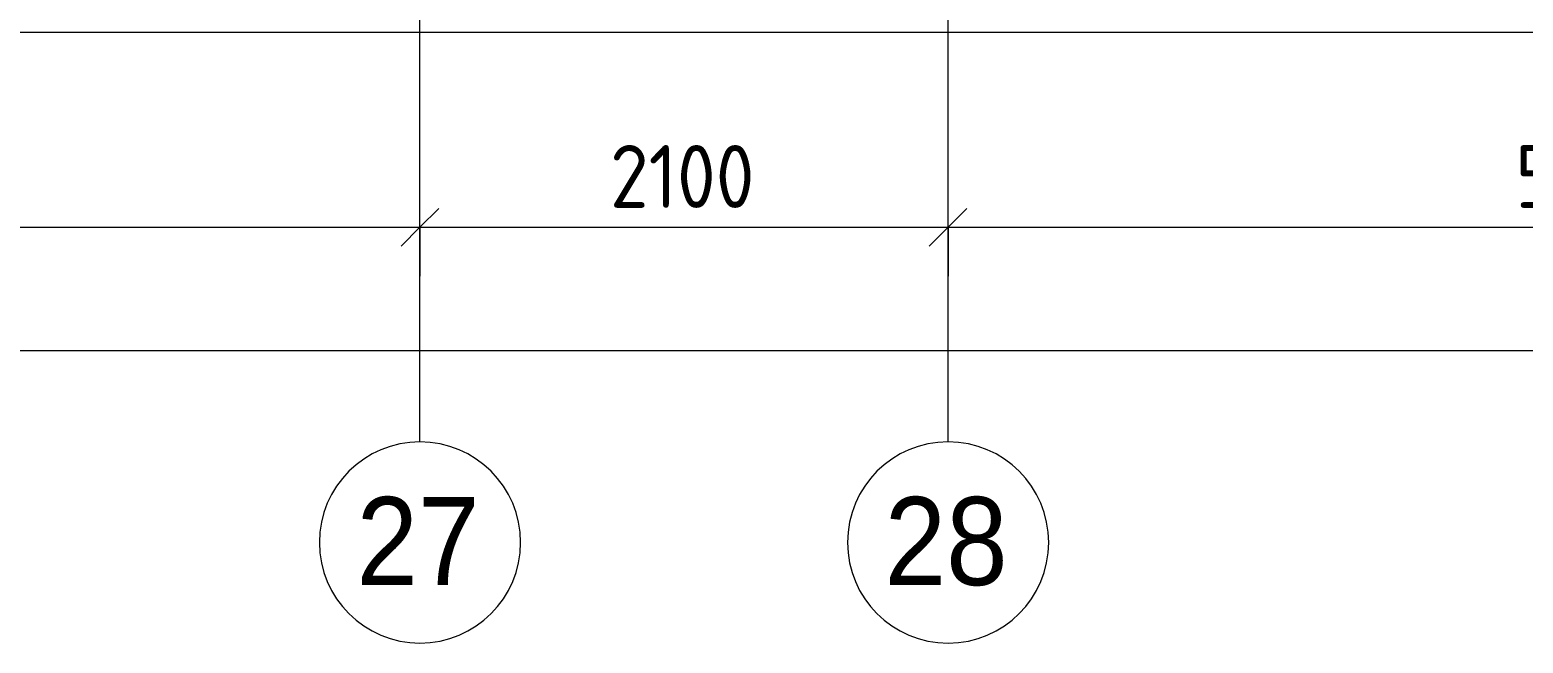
# Model space of a CAD drawing. Header units: millimetres. Extents: x 81671 to 282875, y -8553 to 29000.
# Drawn here: x 97059 to 102997, y -2706 to -269 of the extents above; entities that cross this region are included whole.
import ezdxf

# ---------------------------------------------------------------- set-up
doc = ezdxf.new("R2010")
doc.units = ezdxf.units.MM
for name, color, linetype, lineweight in [('A-ANNO-DIMS', 7, 'Continuous', 9), ('A-ANNO-DIMS-100', 7, 'Continuous', 9), ('A-WALL', 7, 'Continuous', 9), ('Оси', 7, 'Continuous', 9), ('Оси-1', 7, 'Continuous', 20)]:
    doc.layers.add(name, color=color, linetype=linetype, lineweight=lineweight)
doc.styles.add('Arial', font='arial.ttf', dxfattribs={"width": 0.9, "height": 350})
doc.styles.add('ISOCPEUR', font='isocpeur.ttf', dxfattribs={"width": 0.9, "height": 250})
doc.dimstyles.new('ISO-2_5_0_9К_БОЛЬШОЙ', dxfattribs={"dimscale": 304.8, "dimtxt": 248.995294, "dimasz": 0.492126, "dimexe": 0.393701, "dimexo": 0.984252, "dimgap": 0, "dimtad": 1, "dimdec": 0, "dimrnd": 10, "dimzin": 0, "dimdsep": 46, "dimtxsty": 'ISOCPEUR', "dimblk1": 'OBLIQUE', "dimblk2": 'OBLIQUE', "dimsah": 1, "dimcen": 0.09, "dimdle": 0.393701, "dimazin": 0, "dimtfac": 1, "dimtdec": 4, "dimtix": 1, "dimtmove": 0, "dimatfit": 3, "dimfxl": 1, "dimtvp": 1, "dimtolj": 1, "dimtzin": 0, "dimarcsym": 2})

# ---------------------------------------------------------------- blocks, each defined once
blk = doc.blocks.new('Ось сетки - D8-29747960-План отделки полов с раскладкой материалов 1 этажа в осях 23_1-33')
at = {"layer": 'Оси-1'}
for start, end in [(360, 180), (180, 360)]:
    blk.add_arc((0, 0), 4, start, end, dxfattribs=at)
blk = doc.blocks.new('DIMBLOCK5-План отделки полов с раскладкой материалов 1 этажа в осях 23_1-33')
at = {"layer": 'A-ANNO-DIMS-100'}
for p, q in [((94660, -1247.2), (94660, -933.3)), ((98610, -1247.2), (98610, -933.3)), ((94660, -1053.3), (98610, -1053.3)), ((94660, -1053.3), (94660, -1247.2)), ((98610, -1053.3), (98610, -1247.2))]:
    blk.add_line(p, q, dxfattribs=at)
at = {"layer": 'A-ANNO-DIMS-100', "lineweight": 20}
for p, q in [((94660, -1053.3), (94735, -978.3)), ((98610, -1053.3), (98685, -978.3)), ((94660, -1053.3), (94585, -1128.3)), ((98610, -1053.3), (98535, -1128.3))]:
    blk.add_line(p, q, dxfattribs=at)
at = {"layer": 'A-ANNO-DIMS-100', "color": 0, "insert": (96319, -726.6), "char_height": 250, "width": 758.478, "attachment_point": 1, "line_spacing_factor": 1.149209, "style": 'ISOCPEUR'}
blk.add_mtext('3950', dxfattribs=at)
blk = doc.blocks.new('_Oblique')
at = {"color": 0, "linetype": 'ByBlock', "lineweight": -2}
blk.add_line((-0.5, -0.5), (0.5, 0.5), dxfattribs=at)
blk = doc.blocks.new('DIMBLOCK6-План отделки полов с раскладкой материалов 1 этажа в осях 23_1-33')
at = {"layer": 'A-ANNO-DIMS-100'}
for p, q in [((98610, -1247.2), (98610, -933.3)), ((100710, -1247.2), (100710, -933.3)), ((98610, -1053.3), (100710, -1053.3)), ((98610, -1053.3), (98610, -1247.2)), ((100710, -1053.3), (100710, -1247.2))]:
    blk.add_line(p, q, dxfattribs=at)
at = {"layer": 'A-ANNO-DIMS-100', "lineweight": 20}
for p, q in [((98610, -1053.3), (98685, -978.3)), ((100710, -1053.3), (100785, -978.3)), ((98610, -1053.3), (98535, -1128.3)), ((100710, -1053.3), (100635, -1128.3))]:
    blk.add_line(p, q, dxfattribs=at)
at = {"layer": 'A-ANNO-DIMS-100', "color": 0, "insert": (99365.5, -726.6), "char_height": 250, "width": 706.764, "attachment_point": 1, "line_spacing_factor": 1.149209, "style": 'ISOCPEUR'}
blk.add_mtext('2100', dxfattribs=at)
blk = doc.blocks.new('DIMBLOCK7-План отделки полов с раскладкой материалов 1 этажа в осях 23_1-33')
at = {"layer": 'A-ANNO-DIMS-100'}
for p, q in [((100710, -1247.2), (100710, -933.3)), ((105810, -1247.2), (105810, -933.3)), ((100710, -1053.3), (105810, -1053.3)), ((100710, -1053.3), (100710, -1247.2)), ((105810, -1053.3), (105810, -1247.2))]:
    blk.add_line(p, q, dxfattribs=at)
at = {"layer": 'A-ANNO-DIMS-100', "lineweight": 20}
for p, q in [((100710, -1053.3), (100785, -978.3)), ((105810, -1053.3), (105885, -978.3)), ((100710, -1053.3), (100635, -1128.3)), ((105810, -1053.3), (105735, -1128.3))]:
    blk.add_line(p, q, dxfattribs=at)
at = {"layer": 'A-ANNO-DIMS-100', "color": 0, "insert": (102965.5, -726.6), "char_height": 250, "width": 706.764, "attachment_point": 1, "line_spacing_factor": 1.149209, "style": 'ISOCPEUR'}
blk.add_mtext('5100', dxfattribs=at)
blk = doc.blocks.new('DIMBLOCK26-План отделки полов с раскладкой материалов 1 этажа в осях 23_1-33')
at = {"layer": 'A-ANNO-DIMS-100'}
for p, q in [((84560, -1737.1), (84560, -1423.2)), ((125010, -1737.1), (125010, -1423.2)), ((84440, -1543.2), (125130, -1543.2)), ((84560, -1543.2), (84560, -1737.1)), ((125010, -1543.2), (125010, -1737.1))]:
    blk.add_line(p, q, dxfattribs=at)
at = {"layer": 'A-ANNO-DIMS-100', "lineweight": 20}
for p, q in [((84560, -1543.2), (84635, -1468.2)), ((125010, -1543.2), (125085, -1468.2)), ((84560, -1543.2), (84485, -1618.2)), ((125010, -1543.2), (124935, -1618.2))]:
    blk.add_line(p, q, dxfattribs=at)
at = {"layer": 'A-ANNO-DIMS-100', "color": 0, "insert": (104366, -1216.6), "char_height": 250, "width": 1005.558, "attachment_point": 1, "line_spacing_factor": 1.149209, "style": 'ISOCPEUR'}
blk.add_mtext('40450', dxfattribs=at)

msp = doc.modelspace()

# ---------------------------------------------------------------- linework, layer by layer
at = {"layer": 'A-WALL'}
msp.add_line((108030, -280), (89180, -280), dxfattribs=at)
at = {"layer": 'Оси'}
for p, q in [((98610, -1906.3), (98610, 593.7)), ((100710, -1906.3), (100710, 593.7))]:
    msp.add_line(p, q, dxfattribs=at)

# ---------------------------------------------------------------- block references
at = {"layer": 'Оси-1', "xscale": 99.99999999999993, "yscale": 99.99999999999993, "zscale": 99.99999999999993}
for p in [(98610, -2306.3), (100710, -2306.3)]:
    msp.add_blockref('Ось сетки - D8-29747960-План отделки полов с раскладкой материалов 1 этажа в осях 23_1-33', p, dxfattribs=at)

# ---------------------------------------------------------------- texts
at = {"layer": 'Оси', "char_height": 350, "width": 606.076, "attachment_point": 1, "style": 'Arial'}
for s, insert in [('27', (98357.4, -2125.6)), ('28', (100457.4, -2125.6))]:
    msp.add_mtext(s, dxfattribs=dict(at, insert=insert))

# ---------------------------------------------------------------- dimensions: what is measured, and where the dimension line sits
at = {"layer": 'A-ANNO-DIMS'}
for base, p1, p2, override, picture, middle in [((98610, -1053.3), (94660, -947.2), (98610, -947.2), {"dimpost": '<>', "dimfxl": 3950}, 'DIMBLOCK5-План отделки полов с раскладкой материалов 1 этажа в осях 23_1-33', (96635, -928.3)), ((100710, -1053.3), (98610, -947.2), (100710, -947.2), {"dimpost": '<>', "dimfxl": 2100}, 'DIMBLOCK6-План отделки полов с раскладкой материалов 1 этажа в осях 23_1-33', (99660, -928.3)), ((105810, -1053.3), (100710, -947.2), (105810, -947.2), {"dimpost": '<>', "dimfxl": 5100}, 'DIMBLOCK7-План отделки полов с раскладкой материалов 1 этажа в осях 23_1-33', (103260, -928.3)), ((125010, -1543.2), (84560, -1437.1), (125010, -1437.1), {"dimpost": '<>', "dimfxl": 40450}, 'DIMBLOCK26-План отделки полов с раскладкой материалов 1 этажа в осях 23_1-33', (104785, -1418.2))]:
    dim = msp.add_linear_dim(base=base, p1=p1, p2=p2, dimstyle='ISO-2_5_0_9К_БОЛЬШОЙ', override=override, dxfattribs=at)
    dim.commit()
    dim.dimension.update_dxf_attribs({"geometry": picture, "text_midpoint": middle})

doc.saveas('drawing.dxf')
